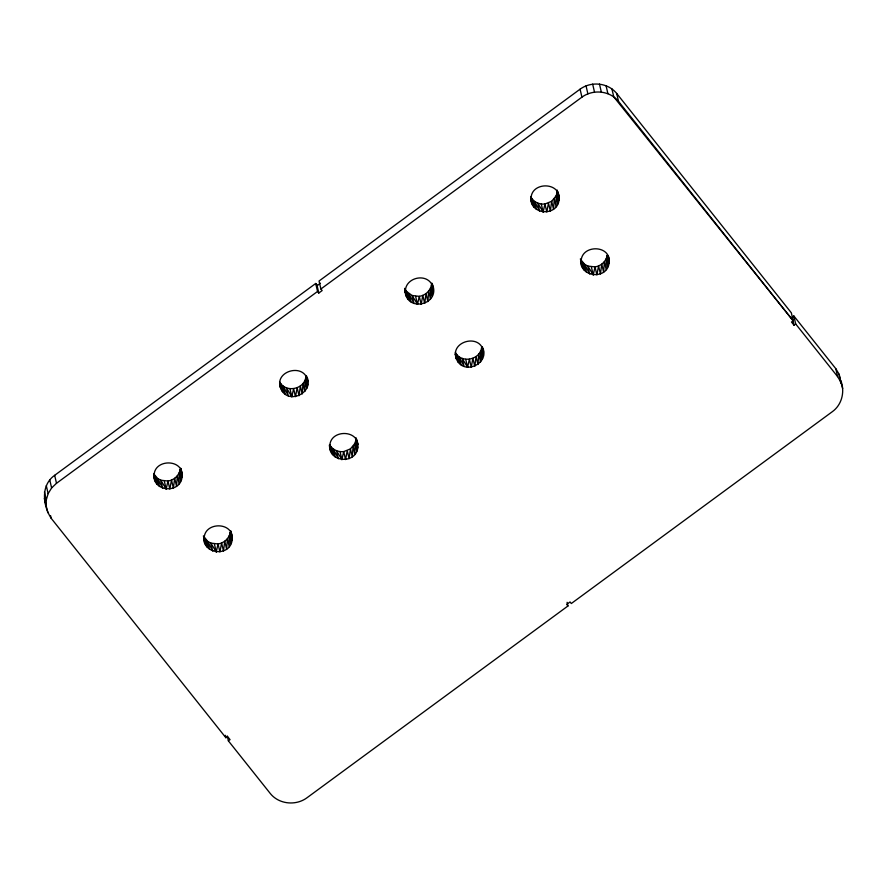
<?xml version="1.0" encoding="UTF-8"?>
<svg xmlns="http://www.w3.org/2000/svg" width="887" height="887" viewBox="0 0 887 887"><rect width="100%" height="100%" fill="white"/><g stroke="black" fill="none" stroke-linecap="round" stroke-linejoin="round"><path stroke-width="1.33" d="M567.103 602.317L567.946 605.987L306.913 797.823C295.892 805.961 279.017 804.376 270.324 793.555L228.38 740.867L230.055 739.636L227.549 736.498L225.875 737.729L51.213 518.341C42.809 505.501 40.514 485.244 54.661 475.321L315.694 283.485L317.424 285.647M46.191 506.455L46.279 499.935L44.439 491.963M154.249 477.649C151.588 458.379 184.928 457.792 182.035 477.383C179.928 493.826 153.118 491.908 153.85 475.099M204.332 540.549C201.671 521.29 235.011 520.702 232.117 540.294C229.7 557.513 202.014 554.175 203.733 536.724M279.56 381.687C285.115 393.185 304.341 389.626 305.849 377.064L307.734 381.543C305.394 362.129 273.152 370.611 280.813 388.661C288.153 405.98 315.872 392.032 306.226 375.523M329.986 448.201C327.336 428.942 360.665 428.354 357.771 447.946C355.665 464.389 328.855 462.471 329.587 445.651M356.596 439.132L357.816 444.454L355.931 439.963L354.944 443.345L356.785 451.328L355.964 437.635M404.949 290.293C406.058 313.776 442.38 304.374 431.88 283.175M455.308 352.25C460.852 363.737 480.078 360.189 481.597 347.615L483.482 352.106C481.131 332.692 448.9 341.162 456.55 359.224C463.646 376.155 490.943 363.215 482.251 346.784M531.224 200.595C528.574 181.336 561.903 180.748 559.01 200.34C556.903 216.783 530.093 214.865 530.825 198.056M557.834 191.525L559.054 196.847L557.169 192.368L556.182 195.75L558.023 203.722L557.202 190.04M581.307 263.506C578.657 244.247 611.986 243.659 609.092 263.251C606.675 280.469 578.989 277.132 580.708 259.68M840.776 383.151L839.124 374.27L835.787 368.659L793.843 315.972L791.614 317.613M840.809 380.545C845.089 391.477 842.029 404.705 832.339 411.679L571.306 603.526L570.053 601.951L566.693 604.413L567.946 605.987M153.906 474.035L157.653 478.492L160.791 480.211L166.157 489.059L167.976 481.042C173.974 480.2 179.207 475.465 180.194 469.411L182.079 473.891L180.848 468.58M232.117 540.294L230.276 532.311L231.119 543.676L229.278 535.704L229.256 546.714L227.416 538.742L226.628 549.208L224.788 541.236L223.446 550.982L221.606 543.01L219.898 551.925L218.058 543.953L210.873 543.11L212.714 551.082L207.735 541.392L209.576 549.375L205.174 538.952L207.015 546.924L203.389 535.936L207.735 541.392L210.873 543.11L216.24 551.958L218.058 543.953C224.056 543.099 229.29 538.365 230.276 532.311L232.161 536.801L231.241 532.81M279.771 383.129L282.598 391.666L280.758 383.694L285.148 394.116L283.308 386.144L288.297 395.835L286.457 387.852L291.812 396.7L293.63 388.694L295.471 396.666L297.178 387.752L299.019 395.735L300.371 385.978L302.212 393.961L302.988 383.483L304.829 391.466L304.862 380.445L306.702 388.417L305.849 377.064L307.689 385.036M329.454 444.808L332.68 454.576L330.84 446.604L335.231 457.027L333.39 449.044L338.379 458.734L336.539 450.762L341.894 459.61L343.712 451.605L350.454 448.889L354.944 443.345L354.911 454.366L353.07 446.394L352.294 456.86L350.454 448.889L349.101 458.634L347.26 450.663L345.553 459.577L343.712 451.605C338.202 452.27 332.17 449.698 329.642 444.598M404.627 288.342L406.412 291.346L412.111 295.504L417.478 304.352L419.296 296.347C425.294 295.504 430.528 290.77 431.514 284.716L433.399 289.195L432.024 283.53M455.519 353.68L458.335 362.229L456.495 354.246L460.896 364.679L459.056 356.696L464.034 366.386L462.194 358.415L467.56 367.262L469.378 359.246L471.219 367.229L472.915 358.315L474.767 366.287L476.108 356.541L477.949 364.513L478.736 354.046L480.577 362.018L480.599 350.997L482.439 358.98L481.597 347.615L483.437 355.598M530.692 197.213L533.919 206.97L532.078 198.998L536.469 209.421L534.628 201.449L539.618 211.139L537.777 203.156L543.132 212.004L544.951 203.999L551.692 201.282L556.182 195.75L556.149 206.771L554.308 198.788L553.532 209.265L551.692 201.282L550.339 211.039L548.499 203.056L546.791 211.971L544.951 203.999C539.44 204.664 533.409 202.092 530.881 196.992M580.963 259.902L584.71 264.348L587.859 266.067L593.215 274.915L595.033 266.898C601.042 266.056 606.264 261.321 607.251 255.268L609.136 259.758L608.216 255.766M46.279 499.935L48.131 493.627L51.612 487.95L56.502 483.293L317.546 291.457L315.694 283.485M793.843 315.972L795.683 323.955L794.009 325.185L791.503 322.036L793.178 320.806L791.337 312.823L616.676 93.445C607.983 82.624 591.108 81.039 580.087 89.177L319.054 281.013L320.894 288.996L322.147 290.57L318.788 293.032L317.546 291.457M318.788 293.032L317.102 285.692L320.451 283.23M320.894 288.996L581.927 97.16C592.959 89.01 609.835 90.596 618.527 101.417L793.178 320.806L613.76 96.86L611.919 88.877M793.998 316.615L792.313 317.845L794.009 325.185M580.364 258.893L584.001 269.881L582.16 261.898L586.551 272.32L584.71 264.348L589.7 274.039L587.859 266.067L595.033 266.898L596.873 274.881L598.581 265.967L600.421 273.939L601.774 264.193L603.615 272.165L604.391 261.698L606.231 269.67L606.264 258.649L608.105 266.632L607.251 255.268L609.092 263.251M405.026 289.561L408.253 299.318L406.412 291.346L410.814 301.768L408.974 293.797L413.952 303.487L412.111 295.504L419.296 296.347L421.137 304.319L422.833 295.404L424.685 303.387L426.026 293.63L427.867 301.613L428.654 291.136L430.494 299.119L430.517 288.098L432.357 296.07L431.514 284.716L433.355 292.688M153.706 474.257L156.932 484.014L155.092 476.042L159.494 486.464L157.653 478.492L162.631 488.183L160.791 480.211L167.976 481.042L169.816 489.014L171.524 480.111L173.364 488.083L174.706 478.326L176.546 486.309L177.333 475.831L179.174 483.814L179.196 472.793L181.037 480.765L180.194 469.411L182.035 477.383M795.683 323.955L837.627 376.631L840.965 382.242L842.65 388.528M315.85 284.117L317.102 285.692M432.501 285.836C426.957 271.732 403.352 277.919 405.57 292.954L404.971 289.129M44.35 498.472L47.876 512.73M580.686 260.567L582.205 266.876L580.675 260.224M530.914 198.921L532.122 203.966L530.903 198.644M455.33 354.179L456.55 359.224L455.319 353.902M404.949 290.016L406.468 296.313L404.938 289.672M329.676 446.527L330.895 451.572L329.376 445.54M279.893 384.88L280.813 388.661L279.893 384.67M203.711 537.611L205.23 543.919L203.7 537.267M153.928 475.975L155.147 481.009L153.917 475.698M839.124 374.27L840.965 382.242M835.787 368.659L837.627 376.631M616.676 93.445L618.527 101.417M606.054 85.673L607.894 93.656M599.479 84.054L601.319 92.026M592.66 84.121L594.501 92.093M586.041 85.862L587.881 93.845M580.087 89.177L581.927 97.16M591.374 266.932L593.215 274.915M557.169 192.368L559.01 200.34M541.292 204.032L543.132 212.004M465.719 359.29L467.56 367.262M415.637 296.38L417.478 304.352M355.931 439.963L357.771 447.946M340.054 451.638L341.894 459.61M289.971 388.728L291.812 396.7M230.642 530.77L231.263 533.431L230.786 531.125M214.399 543.986L216.24 551.958M227.249 735.977L228.38 740.867M225.309 735.279L225.875 737.729M164.317 481.076L166.157 489.059M54.661 475.321L56.502 483.293M49.772 479.967L51.612 487.95M46.29 485.644L48.131 493.627M50.592 515.68L51.213 518.341M180.704 468.225L181.181 470.531"/></g></svg>
